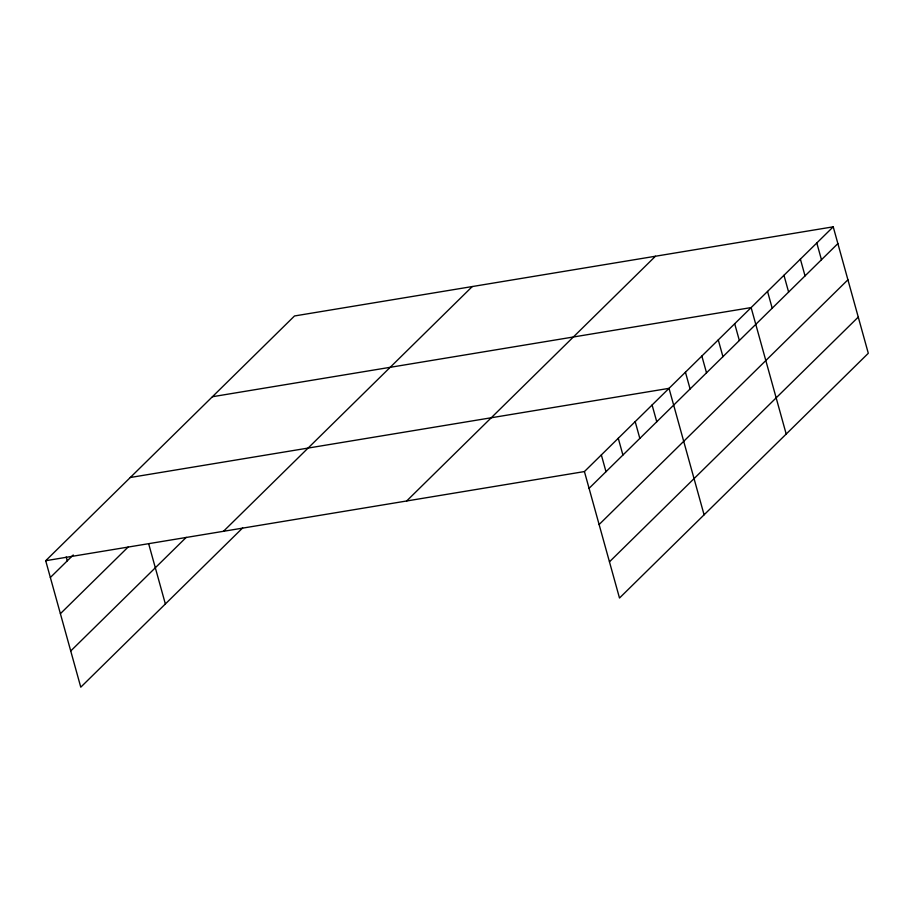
<?xml version="1.0" encoding="UTF-8"?>
<svg xmlns="http://www.w3.org/2000/svg" width="914" height="914" viewBox="0 0 914 914"><rect width="100%" height="100%" fill="white"/><g stroke="black" fill="none" stroke-linecap="round" stroke-linejoin="round"><path stroke-width="1.37" d="M242.644 527.949L80.775 687.179L45.7 560.716L294.502 315.97L833.225 226.821L868.3 353.284L619.498 598.03L584.423 471.567L833.225 226.821M50.35 577.488L73.246 554.969M60.393 613.682L128.063 547.109M70.732 650.985L186.239 537.363M223.484 531.297L472.287 286.55M406.65 500.986L655.452 256.24M589.073 488.339L837.875 243.592M599.116 524.533L847.918 279.787M609.455 561.836L858.257 317.089M212.402 396.733L751.125 307.584L786.2 434.059M130.291 477.496L669.014 388.347L704.088 514.822M45.7 560.716L584.423 471.567M816.808 242.975L821.458 259.747M800.39 259.13L805.04 275.902M783.961 275.274L788.611 292.046M767.543 291.429L772.193 308.201M734.696 323.739L739.357 340.511M718.278 339.894L722.928 356.666M701.861 356.049L706.511 372.821M685.443 372.204L690.093 388.976M652.093 404.993L656.755 421.765M635.184 421.64L639.834 438.412M618.264 438.286L622.914 455.046M601.343 454.921L605.993 471.693M148.674 543.796L165.365 603.971M66.196 556.969L67.27 560.842"/></g></svg>
